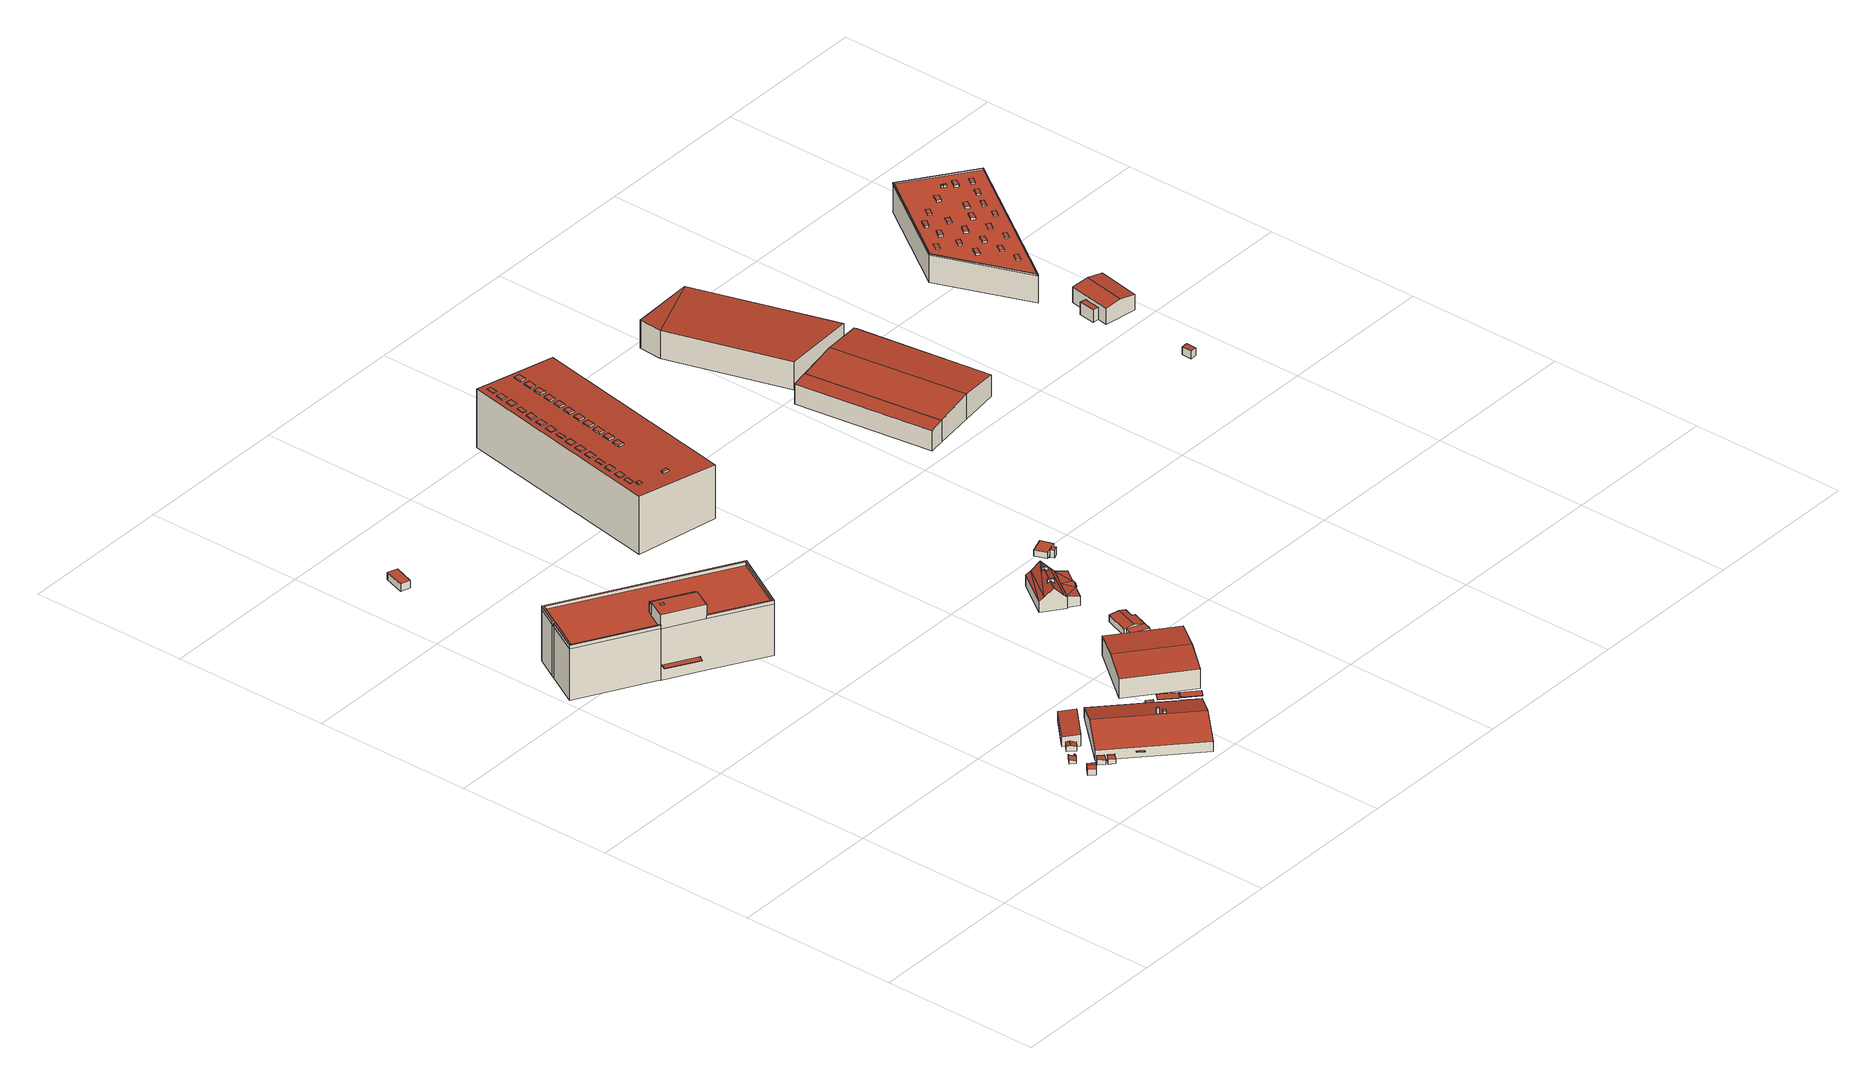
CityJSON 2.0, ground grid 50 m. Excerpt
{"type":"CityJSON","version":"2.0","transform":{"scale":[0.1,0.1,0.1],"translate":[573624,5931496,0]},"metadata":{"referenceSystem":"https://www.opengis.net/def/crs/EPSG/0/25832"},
"CityObjects":{
"building1":{"type":"Building","attributes":{"Grundfläche 2D":"6.935426","Grundhöhe NN":"1.570"},"geometry":[{"type":"Solid","lod":"3","boundaries":[[[[0,1,2,3]],[[4,0,3,5]],[[5,3,2,6,7]],[[4,5,7,8]],[[1,0,4,8,9]],[[2,1,9,6]],[[7,6,9,8]]]],"semantics":{"surfaces":[{"type":"RoofSurface"},{"type":"WallSurface"},{"type":"GroundSurface"}],"values":[[0,0,1,1,1,1,2]]}}]},
"building2":{"type":"Building","attributes":{"Grundfläche 2D":"5.176532","Grundhöhe NN":"2.104"},"geometry":[{"type":"Solid","lod":"3","boundaries":[[[[10,11,12]],[[11,13,14,12]],[[15,13,11]],[[16,17,15]],[[17,13,15]],[[13,18,19,14]],[[10,12,20,21]],[[11,10,21,22]],[[15,11,22,23]],[[16,15,23,24]],[[17,16,24,25]],[[18,13,17,25,26]],[[19,18,26,27]],[[12,14,19,27,20]],[[22,21,20,27,26,25,24,23]]]],"semantics":{"surfaces":[{"type":"RoofSurface"},{"type":"WallSurface"},{"type":"GroundSurface"}],"values":[[0,0,0,0,0,0,1,1,1,1,1,1,1,1,2]]}}]},
"building3":{"type":"Building","attributes":{"Grundfläche 2D":"1251.145675","Grundhöhe NN":"1.840"},"children":["building3-1","building3-2"],"geometry":[{"type":"MultiSurface","lod":"3","boundaries":[[[28,29,30,31,32,33]],[[34,35,36,37]],[[38,39,40,41,42,43,44,45,46,47,48,49]],[[50,51,52,53,54,55],[56,57,58,59]],[[60,61,62,63,64,65,66,67,68,69,70,71,72,73,74]],[[30,29,61,60]],[[31,30,60,74]],[[74,73,32,31]],[[73,75,33,32]],[[75,76,28,33]],[[34,37,65,64]],[[64,63,35,34]],[[63,62,36,35]],[[77,78,42,41]],[[78,79,80,81,44,43,42]],[[81,82,45,44]],[[82,83,46,45]],[[83,72,47,46]],[[48,47,72,71]],[[71,70,49,48]],[[38,49,70,69]],[[39,38,69,68]],[[40,39,68,67]],[[84,53,52,51,36,62,61,29,28,76]],[[53,84,77,41,54]],[[55,54,41,40,67,66]],[[65,37,36,51,50,55,66]],[[82,81,85,86]],[[83,82,86,87]],[[72,83,87,88]],[[73,72,88,89]],[[75,73,89,90]],[[76,75,90,91]],[[84,76,91,92]],[[78,77,84,92,93,94]],[[81,80,79,78,94,95,85]],[[90,89,88,87,86,85,95,94,93,92,91]]],"semantics":{"surfaces":[{"type":"RoofSurface"},{"type":"WallSurface"},{"type":"GroundSurface"}],"values":[0,0,0,0,0,1,1,1,1,1,1,1,1,1,1,1,1,1,1,1,1,1,1,1,1,1,1,1,1,1,1,1,1,1,1,1,2]}}]},
"building3-1":{"type":"BuildingInstallation","parents":["building3"],"geometry":[{"type":"MultiSurface","lod":"3","boundaries":[[[59,58,57,56]]],"semantics":{"surfaces":[{"type":"RoofSurface"}],"values":[0]}}]},
"building3-2":{"type":"BuildingInstallation","parents":["building3"],"geometry":[{"type":"MultiSurface","lod":"3","boundaries":[[[96,97,98,99]],[[100,101,99,98]],[[101,102,96,99]],[[102,103,97,96]],[[103,100,98,97]],[[103,102,101,100]]],"semantics":{"surfaces":[{"type":"RoofSurface"},{"type":"WallSurface"},{"type":"OuterCeilingSurface"}],"values":[0,1,1,1,1,2]}}]},
"building4":{"type":"Building","attributes":{"Grundfläche 2D":"6.571288","Grundhöhe NN":"2.078"},"geometry":[{"type":"Solid","lod":"3","boundaries":[[[[104,105,106,107]],[[108,105,104,109]],[[107,106,110,111]],[[109,104,107,111,112]],[[108,109,112,113]],[[110,106,105,108,113]],[[111,110,113,112]]]],"semantics":{"surfaces":[{"type":"RoofSurface"},{"type":"WallSurface"},{"type":"GroundSurface"}],"values":[[0,0,1,1,1,1,2]]}}]},
"building5":{"type":"Building","attributes":{"Grundfläche 2D":"21.386007","Grundhöhe NN":"1.574"},"geometry":[{"type":"Solid","lod":"3","boundaries":[[[[114,115,116,117]],[[118,119,117,116]],[[119,120,114,117]],[[120,121,115,114]],[[121,118,116,115]],[[121,120,119,118]]]],"semantics":{"surfaces":[{"type":"RoofSurface"},{"type":"WallSurface"},{"type":"GroundSurface"}],"values":[[0,1,1,1,1,2]]}}]},
"building6":{"type":"Building","attributes":{"Grundfläche 2D":"64.744559","Grundhöhe NN":"1.965"},"geometry":[{"type":"Solid","lod":"3","boundaries":[[[[122,123,124,125]],[[126,127,125,124]],[[127,128,122,125]],[[128,129,123,122]],[[129,126,124,123]],[[129,128,127,126]]]],"semantics":{"surfaces":[{"type":"RoofSurface"},{"type":"WallSurface"},{"type":"GroundSurface"}],"values":[[0,1,1,1,1,2]]}}]},
"building7":{"type":"Building","attributes":{"Grundfläche 2D":"729.881533","Grundhöhe NN":"1.950"},"children":["building7-1","building7-2","building7-3","building7-4"],"geometry":[{"type":"Solid","lod":"3","boundaries":[[[[130,131,132,133]],[[134,135,136,137,138,139,140,132,131,141,142]],[[143,144,145,146]],[[147,144,143,148]],[[149,150,151,152,153,154]],[[155,156,157,158,159]],[[155,159,160]],[[161,162,163,164]],[[165,162,161,166]],[[141,131,130,167,168]],[[142,141,168,169]],[[134,142,169,170]],[[135,134,170,171]],[[172,137,136,135,171,173]],[[138,137,172,174]],[[139,138,174,175]],[[140,139,175,176]],[[133,132,140,176,177]],[[146,145,178,179,164,163,180,167,130,133,177,181]],[[148,143,146,181,182]],[[147,148,182,183]],[[178,145,144,147,183]],[[152,151,184,185]],[[153,152,185,186]],[[187,149,154,153,186,188]],[[150,149,187,189]],[[151,150,189,184]],[[190,160,159,158,191,192]],[[156,155,160,190,193]],[[157,156,193,194]],[[158,157,194,191]],[[164,179,195,166,161]],[[165,166,195,196]],[[180,163,162,165,196]],[[181,177,176,175,174,172,173,171,170,169,168,167,180,196,195,179,178,183,182]],[[188,186,185,184,189,187]],[[190,192,191,194,193]]]],"semantics":{"surfaces":[{"type":"RoofSurface"},{"type":"WallSurface"},{"type":"GroundSurface"}],"values":[[0,0,0,0,0,0,0,0,0,1,1,1,1,1,1,1,1,1,1,1,1,1,1,1,1,1,1,1,1,1,1,1,1,1,2,2,2]]}}]},
"building7-1":{"type":"BuildingInstallation","parents":["building7"],"geometry":[{"type":"MultiSurface","lod":"3","boundaries":[[[197,198,199,200,201,202]],[[203,204,199,198]],[[201,200,199,204,205,206]],[[206,207,202,201]],[[203,198,197,202,207,208]]],"semantics":{"surfaces":[{"type":"RoofSurface"},{"type":"WallSurface"}],"values":[0,1,1,1,1]}}]},
"building7-2":{"type":"BuildingInstallation","parents":["building7"],"geometry":[{"type":"MultiSurface","lod":"3","boundaries":[[[209,210,211,212,213]],[[214,215,210,209]],[[211,210,215,216]],[[216,217,212,211]],[[217,218,214,209,213,212]]],"semantics":{"surfaces":[{"type":"RoofSurface"},{"type":"WallSurface"}],"values":[0,1,1,1,1]}}]},
"building7-3":{"type":"BuildingInstallation","parents":["building7"],"geometry":[{"type":"MultiSurface","lod":"3","boundaries":[[[219,220,221,222]],[[223,224,221,220]],[[224,225,222,221]],[[225,226,219,222]],[[226,223,220,219]],[[223,226,225,224]]],"semantics":{"surfaces":[{"type":"RoofSurface"},{"type":"WallSurface"},{"type":"OuterCeilingSurface"}],"values":[0,1,1,1,1,2]}}]},
"building7-4":{"type":"BuildingInstallation","parents":["building7"],"geometry":[{"type":"MultiSurface","lod":"3","boundaries":[[[227,228,229,230]],[[231,232,230,229]],[[232,233,227,230]],[[233,234,228,227]],[[234,231,229,228]],[[234,233,232,231]]],"semantics":{"surfaces":[{"type":"RoofSurface"},{"type":"WallSurface"},{"type":"OuterCeilingSurface"}],"values":[0,1,1,1,1,2]}}]},
"building8":{"type":"Building","attributes":{"Grundfläche 2D":"5.223533","Grundhöhe NN":"1.950"},"geometry":[{"type":"Solid","lod":"3","boundaries":[[[[235,236,237,238]],[[239,235,238,240]],[[240,238,237,241,242]],[[239,240,242,243]],[[236,235,239,243,244]],[[237,236,244,241]],[[242,241,244,243]]]],"semantics":{"surfaces":[{"type":"RoofSurface"},{"type":"WallSurface"},{"type":"GroundSurface"}],"values":[[0,0,1,1,1,1,2]]}}]},
"building9":{"type":"Building","attributes":{"Grundfläche 2D":"491.850176","Grundhöhe NN":"1.605"},"geometry":[{"type":"Solid","lod":"3","boundaries":[[[[245,246,247,248]],[[249,245,248,250]],[[250,248,247,251,252]],[[249,250,252,253]],[[246,245,249,253,254]],[[247,246,254,251]],[[252,251,254,253]]]],"semantics":{"surfaces":[{"type":"RoofSurface"},{"type":"WallSurface"},{"type":"GroundSurface"}],"values":[[0,0,1,1,1,1,2]]}}]},
"building10":{"type":"Building","attributes":{"Grundfläche 2D":"64.370863","Grundhöhe NN":"0.748"},"geometry":[{"type":"Solid","lod":"3","boundaries":[[[[255,256,257,258]],[[259,260,261,262,263]],[[264,265,266,259,263,255]],[[257,256,267,268]],[[258,257,268,269]],[[255,258,269,270]],[[255,263,262,261,271,267,256]],[[264,255,270,272]],[[265,264,272,273]],[[266,265,273,274]],[[260,259,266,274,275]],[[261,260,275,271]],[[267,271,275,274,273,272,270,269,268]]]],"semantics":{"surfaces":[{"type":"RoofSurface"},{"type":"WallSurface"},{"type":"GroundSurface"}],"values":[[0,0,0,1,1,1,1,1,1,1,1,1,2]]}}]},
"building11":{"type":"Building","attributes":{"Grundfläche 2D":"155.920966","Grundhöhe NN":"1.118"},"children":["building11-1","building11-2","building11-3"],"geometry":[{"type":"Solid","lod":"3","boundaries":[[[[276,277,278]],[[277,279,278]],[[280,281,282,283,284,285,276,286,287]],[[283,277,276,285,284]],[[282,281,280,287,286,288,289,283]],[[290,291,292,293,294,289,288]],[[295,296,291]],[[297,295,291]],[[298,296,295]],[[296,298,299]],[[300,293,299]],[[293,296,299]],[[301,297,291,302]],[[303,300,299,298,295,297,301]],[[293,300,303,304]],[[296,293,292,291]],[[290,288,286,276,278,305,306]],[[290,306,302,291]],[[293,304,307,294]],[[279,277,283,289,294,307,308]],[[278,279,308,305]],[[306,305,308,307,304,303,301,302]]]],"semantics":{"surfaces":[{"type":"RoofSurface"},{"type":"WallSurface"},{"type":"GroundSurface"}],"values":[[0,0,0,0,0,0,0,0,0,0,0,0,1,1,1,1,1,1,1,1,1,2]]}}]},
"building11-1":{"type":"BuildingInstallation","parents":["building11"],"geometry":[{"type":"MultiSurface","lod":"3","boundaries":[[[309,310,311,312,313]],[[310,309,313,314,285,315]],[[316,311,310,315,281]],[[316,317,312,311]],[[282,284,314,313,312,317]]],"semantics":{"surfaces":[{"type":"RoofSurface"},{"type":"WallSurface"}],"values":[0,1,1,1,1]}}]},
"building11-2":{"type":"BuildingInstallation","parents":["building11"],"geometry":[{"type":"MultiSurface","lod":"3","boundaries":[[[318,319,320,321]],[[322,323,318,321]],[[323,287,324,319,318]],[[324,325,320,319]],[[321,320,325,280,322]]],"semantics":{"surfaces":[{"type":"RoofSurface"},{"type":"WallSurface"}],"values":[0,1,1,1,1]}}]},
"building11-3":{"type":"BuildingInstallation","parents":["building11"],"geometry":[{"type":"MultiSurface","lod":"3","boundaries":[[[326,327,328,329]],[[327,326,330,331]],[[328,327,331,332]],[[329,328,332,333]],[[326,329,333,330]],[[331,330,333,332]]],"semantics":{"surfaces":[{"type":"RoofSurface"},{"type":"WallSurface"},{"type":"OuterCeilingSurface"}],"values":[0,1,1,1,1,2]}}]},
"building12":{"type":"Building","attributes":{"Grundfläche 2D":"1876.983169","Grundhöhe NN":"1.525"},"children":["building12-1","building12-2","building12-3","building12-4","building12-5","building12-6","building12-7","building12-8","building12-9","building12-10","building12-11","building12-12","building12-13","building12-14","building12-15","building12-16","building12-17","building12-18","building12-19","building12-20","building12-21","building12-22","building12-23","building12-24","building12-25","building12-26","building12-27","building12-28"],"geometry":[{"type":"Solid","lod":"3","boundaries":[[[[334,335,336,337]],[[338,339,337,336]],[[339,340,334,337]],[[340,341,335,334]],[[341,338,336,335]],[[341,340,339,338]]]],"semantics":{"surfaces":[{"type":"RoofSurface"},{"type":"WallSurface"},{"type":"GroundSurface"}],"values":[[0,1,1,1,1,2]]}}]},
"building12-1":{"type":"BuildingInstallation","parents":["building12"],"geometry":[{"type":"MultiSurface","lod":"3","boundaries":[[[342,343,344,345]],[[345,344,346,347]],[[342,345,347,348]],[[343,342,348,349]],[[344,343,349,346]]],"semantics":{"surfaces":[{"type":"RoofSurface"},{"type":"WallSurface"}],"values":[0,1,1,1,1]}}]},
"building12-2":{"type":"BuildingInstallation","parents":["building12"],"geometry":[{"type":"MultiSurface","lod":"3","boundaries":[[[350,351,352,353]],[[353,352,354,355]],[[350,353,355,356]],[[351,350,356,357]],[[352,351,357,354]]],"semantics":{"surfaces":[{"type":"RoofSurface"},{"type":"WallSurface"}],"values":[0,1,1,1,1]}}]},
"building12-3":{"type":"BuildingInstallation","parents":["building12"],"geometry":[{"type":"MultiSurface","lod":"3","boundaries":[[[358,359,360,361]],[[361,360,362,363]],[[358,361,363,364]],[[359,358,364,365]],[[360,359,365,362]]],"semantics":{"surfaces":[{"type":"RoofSurface"},{"type":"WallSurface"}],"values":[0,1,1,1,1]}}]},
"building12-4":{"type":"BuildingInstallation","parents":["building12"],"geometry":[{"type":"MultiSurface","lod":"3","boundaries":[[[366,367,368,369]],[[369,368,370,371]],[[366,369,371,372]],[[367,366,372,373]],[[368,367,373,370]]],"semantics":{"surfaces":[{"type":"RoofSurface"},{"type":"WallSurface"}],"values":[0,1,1,1,1]}}]},
"building12-5":{"type":"BuildingInstallation","parents":["building12"],"geometry":[{"type":"MultiSurface","lod":"3","boundaries":[[[374,375,376,377]],[[377,376,378,379]],[[374,377,379,380]],[[375,374,380,381]],[[376,375,381,378]]],"semantics":{"surfaces":[{"type":"RoofSurface"},{"type":"WallSurface"}],"values":[0,1,1,1,1]}}]},
"building12-6":{"type":"BuildingInstallation","parents":["building12"],"geometry":[{"type":"MultiSurface","lod":"3","boundaries":[[[382,383,384,385]],[[385,384,386,387]],[[382,385,387,388]],[[383,382,388,389]],[[384,383,389,386]]],"semantics":{"surfaces":[{"type":"RoofSurface"},{"type":"WallSurface"}],"values":[0,1,1,1,1]}}]},
"building12-7":{"type":"BuildingInstallation","parents":["building12"],"geometry":[{"type":"MultiSurface","lod":"3","boundaries":[[[390,391,392,393]],[[393,392,394,395]],[[390,393,395,396]],[[391,390,396,397]],[[392,391,397,394]]],"semantics":{"surfaces":[{"type":"RoofSurface"},{"type":"WallSurface"}],"values":[0,1,1,1,1]}}]},
"building12-8":{"type":"BuildingInstallation","parents":["building12"],"geometry":[{"type":"MultiSurface","lod":"3","boundaries":[[[398,399,400,401]],[[401,400,402,403]],[[398,401,403,404]],[[399,398,404,405]],[[400,399,405,402]]],"semantics":{"surfaces":[{"type":"RoofSurface"},{"type":"WallSurface"}],"values":[0,1,1,1,1]}}]},
"building12-9":{"type":"BuildingInstallation","parents":["building12"],"geometry":[{"type":"MultiSurface","lod":"3","boundaries":[[[406,407,408,409]],[[409,408,410,411]],[[406,409,411,412]],[[407,406,412,413]],[[408,407,413,410]]],"semantics":{"surfaces":[{"type":"RoofSurface"},{"type":"WallSurface"}],"values":[0,1,1,1,1]}}]},
"building12-10":{"type":"BuildingInstallation","parents":["building12"],"geometry":[{"type":"MultiSurface","lod":"3","boundaries":[[[414,415,416,417]],[[417,416,418,419]],[[414,417,419,420]],[[415,414,420,421]],[[416,415,421,418]]],"semantics":{"surfaces":[{"type":"RoofSurface"},{"type":"WallSurface"}],"values":[0,1,1,1,1]}}]},
"building12-11":{"type":"BuildingInstallation","parents":["building12"],"geometry":[{"type":"MultiSurface","lod":"3","boundaries":[[[422,423,424,425]],[[425,424,426,427]],[[422,425,427,428]],[[423,422,428,429]],[[424,423,429,426]]],"semantics":{"surfaces":[{"type":"RoofSurface"},{"type":"WallSurface"}],"values":[0,1,1,1,1]}}]},
"building12-12":{"type":"BuildingInstallation","parents":["building12"],"geometry":[{"type":"MultiSurface","lod":"3","boundaries":[[[430,431,432,433]],[[433,432,434,435]],[[430,433,435,436]],[[431,430,436,437]],[[432,431,437,434]]],"semantics":{"surfaces":[{"type":"RoofSurface"},{"type":"WallSurface"}],"values":[0,1,1,1,1]}}]},
"building12-13":{"type":"BuildingInstallation","parents":["building12"],"geometry":[{"type":"MultiSurface","lod":"3","boundaries":[[[438,439,440,441]],[[441,440,442,443]],[[438,441,443,444]],[[439,438,444,445]],[[440,439,445,442]]],"semantics":{"surfaces":[{"type":"RoofSurface"},{"type":"WallSurface"}],"values":[0,1,1,1,1]}}]},
"building12-14":{"type":"BuildingInstallation","parents":["building12"],"geometry":[{"type":"MultiSurface","lod":"3","boundaries":[[[446,447,448,449]],[[449,448,450,451]],[[446,449,451,452]],[[447,446,452,453]],[[448,447,453,450]]],"semantics":{"surfaces":[{"type":"RoofSurface"},{"type":"WallSurface"}],"values":[0,1,1,1,1]}}]},
"building12-15":{"type":"BuildingInstallation","parents":["building12"],"geometry":[{"type":"MultiSurface","lod":"3","boundaries":[[[454,455,456,457]],[[457,456,458,459]],[[454,457,459,460]],[[455,454,460,461]],[[456,455,461,458]]],"semantics":{"surfaces":[{"type":"RoofSurface"},{"type":"WallSurface"}],"values":[0,1,1,1,1]}}]},
"building12-16":{"type":"BuildingInstallation","parents":["building12"],"geometry":[{"type":"MultiSurface","lod":"3","boundaries":[[[462,463,464,465]],[[465,464,466,467]],[[462,465,467,468]],[[463,462,468,469]],[[464,463,469,466]]],"semantics":{"surfaces":[{"type":"RoofSurface"},{"type":"WallSurface"}],"values":[0,1,1,1,1]}}]},
"building12-17":{"type":"BuildingInstallation","parents":["building12"],"geometry":[{"type":"MultiSurface","lod":"3","boundaries":[[[470,471,472,473]],[[473,472,474,475]],[[470,473,475,476]],[[471,470,476,477]],[[472,471,477,474]]],"semantics":{"surfaces":[{"type":"RoofSurface"},{"type":"WallSurface"}],"values":[0,1,1,1,1]}}]},
"building12-18":{"type":"BuildingInstallation","parents":["building12"],"geometry":[{"type":"MultiSurface","lod":"3","boundaries":[[[478,479,480,481]],[[481,480,482,483]],[[478,481,483,484]],[[479,478,484,485]],[[480,479,485,482]]],"semantics":{"surfaces":[{"type":"RoofSurface"},{"type":"WallSurface"}],"values":[0,1,1,1,1]}}]},
"building12-19":{"type":"BuildingInstallation","parents":["building12"],"geometry":[{"type":"MultiSurface","lod":"3","boundaries":[[[486,487,488,489]],[[489,488,490,491]],[[486,489,491,492]],[[487,486,492,493]],[[488,487,493,490]]],"semantics":{"surfaces":[{"type":"RoofSurface"},{"type":"WallSurface"}],"values":[0,1,1,1,1]}}]},
"building12-20":{"type":"BuildingInstallation","parents":["building12"],"geometry":[{"type":"MultiSurface","lod":"3","boundaries":[[[494,495,496,497]],[[497,496,498,499]],[[494,497,499,500]],[[495,494,500,501]],[[496,495,501,498]]],"semantics":{"surfaces":[{"type":"RoofSurface"},{"type":"WallSurface"}],"values":[0,1,1,1,1]}}]},
"building12-21":{"type":"BuildingInstallation","parents":["building12"],"geometry":[{"type":"MultiSurface","lod":"3","boundaries":[[[502,503,504,505]],[[505,504,506,507]],[[502,505,507,508]],[[503,502,508,509]],[[504,503,509,506]]],"semantics":{"surfaces":[{"type":"RoofSurface"},{"type":"WallSurface"}],"values":[0,1,1,1,1]}}]},
"building12-22":{"type":"BuildingInstallation","parents":["building12"],"geometry":[{"type":"MultiSurface","lod":"3","boundaries":[[[510,511,512,513]],[[513,512,514,515]],[[510,513,515,516]],[[511,510,516,517]],[[512,511,517,514]]],"semantics":{"surfaces":[{"type":"RoofSurface"},{"type":"WallSurface"}],"values":[0,1,1,1,1]}}]},
"building12-23":{"type":"BuildingInstallation","parents":["building12"],"geometry":[{"type":"MultiSurface","lod":"3","boundaries":[[[518,519,520,521]],[[521,520,522,523]],[[518,521,523,524]],[[519,518,524,525]],[[520,519,525,522]]],"semantics":{"surfaces":[{"type":"RoofSurface"},{"type":"WallSurface"}],"values":[0,1,1,1,1]}}]},
"building12-24":{"type":"BuildingInstallation","parents":["building12"],"geometry":[{"type":"MultiSurface","lod":"3","boundaries":[[[526,527,528,529]],[[529,528,530,531]],[[526,529,531,532]],[[527,526,532,533]],[[528,527,533,530]]],"semantics":{"surfaces":[{"type":"RoofSurface"},{"type":"WallSurface"}],"values":[0,1,1,1,1]}}]},
"building12-25":{"type":"BuildingInstallation","parents":["building12"],"geometry":[{"type":"MultiSurface","lod":"3","boundaries":[[[534,535,536,537]],[[537,536,538,539]],[[534,537,539,540]],[[535,534,540,541]],[[536,535,541,538]]],"semantics":{"surfaces":[{"type":"RoofSurface"},{"type":"WallSurface"}],"values":[0,1,1,1,1]}}]},
"building12-26":{"type":"BuildingInstallation","parents":["building12"],"geometry":[{"type":"MultiSurface","lod":"3","boundaries":[[[542,543,544,545]],[[545,544,546,547]],[[542,545,547,548]],[[543,542,548,549]],[[544,543,549,546]]],"semantics":{"surfaces":[{"type":"RoofSurface"},{"type":"WallSurface"}],"values":[0,1,1,1,1]}}]},
"building12-27":{"type":"BuildingInstallation","parents":["building12"],"geometry":[{"type":"MultiSurface","lod":"3","boundaries":[[[550,551,552,553]],[[553,552,554,555]],[[550,553,555,556]],[[551,550,556,557]],[[552,551,557,554]]],"semantics":{"surfaces":[{"type":"RoofSurface"},{"type":"WallSurface"}],"values":[0,1,1,1,1]}}]},
"building12-28":{"type":"BuildingInstallation","parents":["building12"],"geometry":[{"type":"MultiSurface","lod":"3","boundaries":[[[558,559,560,561]],[[561,560,562,563]],[[558,561,563,564]],[[559,558,564,565]],[[560,559,565,562]]],"semantics":{"surfaces":[{"type":"RoofSurface"},{"type":"WallSurface"}],"values":[0,1,1,1,1]}}]},
"building13":{"type":"Building","attributes":{"Grundfläche 2D":"18.877159","Grundhöhe NN":"1.019"},"geometry":[{"type":"Solid","lod":"3","boundaries":[[[[566,567,568,569]],[[567,566,570,571]],[[568,567,571,572]],[[569,568,572,573]],[[566,569,573,570]],[[571,570,573,572]]]],"semantics":{"surfaces":[{"type":"RoofSurface"},{"type":"WallSurface"},{"type":"GroundSurface"}],"values":[[0,1,1,1,1,2]]}}]},
"building14":{"type":"Building","attributes":{"Grundfläche 2D":"2.148488","Grundhöhe NN":"0.447"},"geometry":[{"type":"Solid","lod":"3","boundaries":[[[[574,575,576,577]],[[578,579,577,576]],[[579,580,574,577]],[[580,581,575,574]],[[581,578,576,575]],[[581,580,579,578]]]],"semantics":{"surfaces":[{"type":"RoofSurface"},{"type":"WallSurface"},{"type":"GroundSurface"}],"values":[[0,1,1,1,1,2]]}}]},
"building15":{"type":"Building","attributes":{"Grundfläche 2D":"227.188969","Grundhöhe NN":"1.525"},"geometry":[{"type":"Solid","lod":"3","boundaries":[[[[582,583,584,585,586]],[[584,587,588,589,586,585]],[[589,590,582,586]],[[590,591,583,582]],[[591,587,584,583]],[[589,588,587,591,590]]]],"semantics":{"surfaces":[{"type":"RoofSurface"},{"type":"WallSurface"},{"type":"GroundSurface"}],"values":[[0,1,1,1,1,2]]}}]},
"building16":{"type":"Building","attributes":{"Grundfläche 2D":"1139.917356","Grundhöhe NN":"1.393"},"geometry":[{"type":"Solid","lod":"3","boundaries":[[[[592,593,585,594]],[[595,596,593,592,597]],[[596,595,597,598,599]],[[585,593,596,599,600]],[[594,585,600,601]],[[597,592,602,598]],[[592,594,601,602]],[[601,600,599,598,602]]]],"semantics":{"surfaces":[{"type":"RoofSurface"},{"type":"WallSurface"},{"type":"GroundSurface"}],"values":[[0,0,1,1,1,1,1,2]]}}]},
"building17":{"type":"Building","attributes":{"Grundfläche 2D":"1187.937917","Grundhöhe NN":"1.299"},"geometry":[{"type":"Solid","lod":"3","boundaries":[[[[603,604,605]],[[606,607,604,603]],[[608,609,605,604]],[[609,610,603,605]],[[610,611,606,603]],[[611,612,607,606]],[[612,608,604,607]],[[612,611,610,609,608]]]],"semantics":{"surfaces":[{"type":"RoofSurface"},{"type":"WallSurface"},{"type":"GroundSurface"}],"values":[[0,0,1,1,1,1,1,2]]}}]},
"building18":{"type":"Building","attributes":{"Grundfläche 2D":"6.623354","Grundhöhe NN":"2.072"},"geometry":[{"type":"Solid","lod":"3","boundaries":[[[[613,614,615,616]],[[617,618,616,615]],[[618,619,613,616]],[[619,620,614,613]],[[620,617,615,614]],[[620,619,618,617]]]],"semantics":{"surfaces":[{"type":"RoofSurface"},{"type":"WallSurface"},{"type":"GroundSurface"}],"values":[[0,1,1,1,1,2]]}}]},
"building19":{"type":"Building","attributes":{"Grundfläche 2D":"10.162337","Grundhöhe NN":"1.779"},"geometry":[{"type":"Solid","lod":"3","boundaries":[[[[621,622,623,624]],[[625,626,624,623]],[[626,627,621,624]],[[627,628,622,621]],[[628,625,623,622]],[[628,627,626,625]]]],"semantics":{"surfaces":[{"type":"RoofSurface"},{"type":"WallSurface"},{"type":"GroundSurface"}],"values":[[0,1,1,1,1,2]]}}]},
"building20":{"type":"Building","attributes":{"Grundfläche 2D":"145.681404","Grundhöhe NN":"1.972"},"geometry":[{"type":"Solid","lod":"3","boundaries":[[[[629,630,631,632]],[[630,633,634,631]],[[633,630,629,635,636]],[[634,633,636,637]],[[632,631,634,637,638]],[[629,632,638,635]],[[636,635,638,637]]]],"semantics":{"surfaces":[{"type":"RoofSurface"},{"type":"WallSurface"},{"type":"GroundSurface"}],"values":[[0,0,1,1,1,1,2]]}}]},
"building21":{"type":"Building","attributes":{"Grundfläche 2D":"1163.498028","Grundhöhe NN":"1.202"},"children":["building21-1","building21-2","building21-3","building21-4","building21-5","building21-6","building21-7","building21-8","building21-9","building21-10","building21-11","building21-12","building21-13","building21-14","building21-15","building21-16","building21-17","building21-18","building21-19","building21-20","building21-21","building21-22","building21-23","building21-24"],"geometry":[{"type":"MultiSurface","lod":"3","boundaries":[[[639,640,641,642,643,644,645,646,647]],[[648,649,650,651,652,653,654,655]],[[642,641,648,655]],[[643,642,655,654]],[[654,653,644,643]],[[653,652,645,644]],[[651,656,647,646]],[[656,657,639,647]],[[649,640,639,657]],[[658,651,650,649,659,660]],[[656,651,658,661]],[[657,656,661,662]],[[649,657,662,659]],[[658,660,659,662,661]]],"semantics":{"surfaces":[{"type":"RoofSurface"},{"type":"WallSurface"},{"type":"GroundSurface"}],"values":[0,0,1,1,1,1,1,1,1,1,1,1,1,2]}}]},
"building21-1":{"type":"BuildingInstallation","parents":["building21"],"geometry":[{"type":"MultiSurface","lod":"3","boundaries":[[[663,664,665,666]],[[666,665,667,668]],[[663,666,668,669]],[[664,663,669,670]],[[665,664,670,667]]],"semantics":{"surfaces":[{"type":"RoofSurface"},{"type":"WallSurface"}],"values":[0,1,1,1,1]}}]},
"building21-2":{"type":"BuildingInstallation","parents":["building21"],"geometry":[{"type":"MultiSurface","lod":"3","boundaries":[[[671,672,673,674]],[[674,673,675,676]],[[671,674,676,677]],[[672,671,677,678]],[[673,672,678,675]]],"semantics":{"surfaces":[{"type":"RoofSurface"},{"type":"WallSurface"}],"values":[0,1,1,1,1]}}]},
"building21-3":{"type":"BuildingInstallation","parents":["building21"],"geometry":[{"type":"MultiSurface","lod":"3","boundaries":[[[679,680,681,682]],[[682,681,683,684]],[[679,682,684,685]],[[680,679,685,686]],[[681,680,686,683]]],"semantics":{"surfaces":[{"type":"RoofSurface"},{"type":"WallSurface"}],"values":[0,1,1,1,1]}}]},
"building21-4":{"type":"BuildingInstallation","parents":["building21"],"geometry":[{"type":"MultiSurface","lod":"3","boundaries":[[[687,688,689,690,691]],[[692,689,688,687,693,694]],[[690,689,692,695]],[[691,690,695,696]],[[687,691,696,693]]],"semantics":{"surfaces":[{"type":"RoofSurface"},{"type":"WallSurface"}],"values":[0,1,1,1,1]}}]},
"building21-5":{"type":"BuildingInstallation","parents":["building21"],"geometry":[{"type":"MultiSurface","lod":"3","boundaries":[[[697,698,699,700]],[[700,699,701,702]],[[697,700,702,703]],[[698,697,703,704]],[[699,698,704,701]]],"semantics":{"surfaces":[{"type":"RoofSurface"},{"type":"WallSurface"}],"values":[0,1,1,1,1]}}]},
"building21-6":{"type":"BuildingInstallation","parents":["building21"],"geometry":[{"type":"MultiSurface","lod":"3","boundaries":[[[705,706,707,708]],[[708,707,709,710]],[[705,708,710,711]],[[706,705,711,712]],[[707,706,712,709]]],"semantics":{"surfaces":[{"type":"RoofSurface"},{"type":"WallSurface"}],"values":[0,1,1,1,1]}}]},
"building21-7":{"type":"BuildingInstallation","parents":["building21"],"geometry":[{"type":"MultiSurface","lod":"3","boundaries":[[[713,714,715,716]],[[716,715,717,718]],[[713,716,718,719]],[[714,713,719,720]],[[715,714,720,717]]],"semantics":{"surfaces":[{"type":"RoofSurface"},{"type":"WallSurface"}],"values":[0,1,1,1,1]}}]},
"building21-8":{"type":"BuildingInstallation","parents":["building21"],"geometry":[{"type":"MultiSurface","lod":"3","boundaries":[[[721,722,723,724]],[[725,726,724,723]],[[726,727,721,724]],[[722,721,727,728]],[[723,722,728,725]]],"semantics":{"surfaces":[{"type":"RoofSurface"},{"type":"WallSurface"}],"values":[0,1,1,1,1]}}]},
"building21-9":{"type":"BuildingInstallation","parents":["building21"],"geometry":[{"type":"MultiSurface","lod":"3","boundaries":[[[729,730,731,732]],[[733,734,732,731]],[[729,732,734,735]],[[735,736,730,729]],[[731,730,736,733]]],"semantics":{"surfaces":[{"type":"RoofSurface"},{"type":"WallSurface"}],"values":[0,1,1,1,1]}}]},
"building21-10":{"type":"BuildingInstallation","parents":["building21"],"geometry":[{"type":"MultiSurface","lod":"3","boundaries":[[[737,738,739,740]],[[740,739,741,742]],[[737,740,742,743]],[[738,737,743,744]],[[739,738,744,741]]],"semantics":{"surfaces":[{"type":"RoofSurface"},{"type":"WallSurface"}],"values":[0,1,1,1,1]}}]},
"building21-11":{"type":"BuildingInstallation","parents":["building21"],"geometry":[{"type":"MultiSurface","lod":"3","boundaries":[[[745,746,747,748]],[[748,747,749,750]],[[745,748,750,751]],[[746,745,751,752]],[[747,746,752,749]]],"semantics":{"surfaces":[{"type":"RoofSurface"},{"type":"WallSurface"}],"values":[0,1,1,1,1]}}]},
"building21-12":{"type":"BuildingInstallation","parents":["building21"],"geometry":[{"type":"MultiSurface","lod":"3","boundaries":[[[753,754,755,756]],[[756,755,757,758]],[[753,756,758,759]],[[754,753,759,760]],[[755,754,760,757]]],"semantics":{"surfaces":[{"type":"RoofSurface"},{"type":"WallSurface"}],"values":[0,1,1,1,1]}}]},
"building21-13":{"type":"BuildingInstallation","parents":["building21"],"geometry":[{"type":"MultiSurface","lod":"3","boundaries":[[[761,762,763,764]],[[764,763,765,766]],[[761,764,766,767]],[[762,761,767,768]],[[763,762,768,765]]],"semantics":{"surfaces":[{"type":"RoofSurface"},{"type":"WallSurface"}],"values":[0,1,1,1,1]}}]},
"building21-14":{"type":"BuildingInstallation","parents":["building21"],"geometry":[{"type":"MultiSurface","lod":"3","boundaries":[[[769,770,771,772]],[[770,769,773,774]],[[771,770,774,775]],[[772,771,775,776]],[[769,772,776,773]]],"semantics":{"surfaces":[{"type":"RoofSurface"},{"type":"WallSurface"}],"values":[0,1,1,1,1]}}]},
"building21-15":{"type":"BuildingInstallation","parents":["building21"],"geometry":[{"type":"MultiSurface","lod":"3","boundaries":[[[640,777,646,645,641]],[[649,650,651,646,777,640]],[[652,648,641,645]]],"semantics":{"surfaces":[{"type":"RoofSurface"},{"type":"WallSurface"}],"values":[0,1,1]}}]},
"building21-16":{"type":"BuildingInstallation","parents":["building21"],"geometry":[{"type":"MultiSurface","lod":"3","boundaries":[[[778,779,780,781]],[[781,780,782,783]],[[778,781,783,784]],[[784,785,779,778]],[[785,782,780,779]]],"semantics":{"surfaces":[{"type":"RoofSurface"},{"type":"WallSurface"}],"values":[0,1,1,1,1]}}]},
"building21-17":{"type":"BuildingInstallation","parents":["building21"],"geometry":[{"type":"MultiSurface","lod":"3","boundaries":[[[786,787,788,789]],[[790,791,789,788]],[[791,792,786,789]],[[787,786,792,793]],[[788,787,793,790]]],"semantics":{"surfaces":[{"type":"RoofSurface"},{"type":"WallSurface"}],"values":[0,1,1,1,1]}}]},
"building21-18":{"type":"BuildingInstallation","parents":["building21"],"geometry":[{"type":"MultiSurface","lod":"3","boundaries":[[[794,795,796,797]],[[797,796,798,799]],[[794,797,799,800]],[[795,794,800,801]],[[796,795,801,798]]],"semantics":{"surfaces":[{"type":"RoofSurface"},{"type":"WallSurface"}],"values":[0,1,1,1,1]}}]},
"building21-19":{"type":"BuildingInstallation","parents":["building21"],"geometry":[{"type":"MultiSurface","lod":"3","boundaries":[[[802,803,804,805]],[[806,807,805,804]],[[802,805,807,808]],[[803,802,808,809]],[[809,806,804,803]]],"semantics":{"surfaces":[{"type":"RoofSurface"},{"type":"WallSurface"}],"values":[0,1,1,1,1]}}]},
"building21-20":{"type":"BuildingInstallation","parents":["building21"],"geometry":[{"type":"MultiSurface","lod":"3","boundaries":[[[810,811,812,813]],[[813,812,814,815]],[[810,813,815,816]],[[811,810,816,817]],[[812,811,817,814]]],"semantics":{"surfaces":[{"type":"RoofSurface"},{"type":"WallSurface"}],"values":[0,1,1,1,1]}}]},
"building21-21":{"type":"BuildingInstallation","parents":["building21"],"geometry":[{"type":"MultiSurface","lod":"3","boundaries":[[[818,819,820,821]],[[821,820,822,823]],[[818,821,823,824]],[[819,818,824,825]],[[820,819,825,822]]],"semantics":{"surfaces":[{"type":"RoofSurface"},{"type":"WallSurface"}],"values":[0,1,1,1,1]}}]},
"building21-22":{"type":"BuildingInstallation","parents":["building21"],"geometry":[{"type":"MultiSurface","lod":"3","boundaries":[[[826,827,828,829]],[[830,831,829,828]],[[828,827,832,830]],[[826,829,831,833]],[[827,826,833,832]]],"semantics":{"surfaces":[{"type":"RoofSurface"},{"type":"WallSurface"}],"values":[0,1,1,1,1]}}]},
"building21-23":{"type":"BuildingInstallation","parents":["building21"],"geometry":[{"type":"MultiSurface","lod":"3","boundaries":[[[834,835,836,837]],[[837,836,838,839]],[[834,837,839,840]],[[835,834,840,841]],[[836,835,841,838]]],"semantics":{"surfaces":[{"type":"RoofSurface"},{"type":"WallSurface"}],"values":[0,1,1,1,1]}}]},
"building21-24":{"type":"BuildingInstallation","parents":["building21"],"geometry":[{"type":"MultiSurface","lod":"3","boundaries":[[[842,843,844,845]],[[845,844,846,847]],[[842,845,847,848]],[[843,842,848,849]],[[844,843,849,846]]],"semantics":{"surfaces":[{"type":"RoofSurface"},{"type":"WallSurface"}],"values":[0,1,1,1,1]}}]}
},
"vertices":[
[642,198,41],[653,210,36],[636,226,36],[624,214,41],[632,189,36],[615,205,36],[636,226,16],[615,205,16],[632,189,16],[653,210,16],
[655,285,32],[649,279,34],[657,283,32],[630,286,37],[645,271,37],[637,290,34],[643,296,32],[642,297,32],[620,275,32],[634,261,32],[657,283,21],[655,285,21],[649,279,21],[637,290,21],[643,296,21],[642,297,21],[620,275,21],[634,261,21],
[236,1402,199],[237,1406,199],[8,1534,199],[65,1633,199],[60,1636,199],[2,1533,199],[396,1413,222],[280,1479,222],[268,1461,228],[385,1396,228],[622,1417,199],[525,1244,199],[355,1339,199],[353,1336,199],[526,1238,199],[626,1415,199],[629,1419,199],[104,1715,199],[65,1645,199],[64,1644,199],[69,1642,199],[107,1708,199],[385,1396,234],[268,1461,234],[236,1402,234],[235,1402,234],[353,1336,234],[386,1395,234],[272,1430,234],[277,1439,234],[286,1434,234],[281,1425,234],[8,1534,188],[237,1406,188],[268,1461,188],[280,1479,188],[396,1413,188],[385,1396,188],[386,1395,188],[355,1339,188],[525,1244,188],[622,1417,188],[107,1708,188],[69,1642,188],[64,1644,188],[60,1636,188],[65,1633,188],[2,1533,188],[236,1402,188],[353,1336,188],[526,1238,188],[528,1242,188],[626,1415,188],[629,1419,188],[104,1715,188],[65,1645,188],[235,1402,188],[629,1419,18],[104,1715,18],[65,1645,18],[64,1644,18],[60,1636,18],[2,1533,18],[236,1402,18],[235,1402,18],[353,1336,18],[526,1238,18],[626,1415,18],
[228,1382,69],[324,1328,69],[335,1346,69],[238,1400,69],[335,1346,67],[238,1400,67],[228,1382,67],[324,1328,67],
[671,312,39],[687,327,39],[679,336,36],[663,320,36],[699,314,36],[683,299,36],[679,336,21],[663,320,21],[683,299,21],[699,314,21],
[125,2229,40],[155,2219,40],[177,2282,40],[147,2293,40],[177,2282,16],[147,2293,16],[125,2229,16],[155,2219,16],
[674,346,52],[710,308,58],[800,394,58],[764,432,52],[800,394,20],[764,432,20],[674,346,20],[710,308,20],
[918,9,52],[990,87,84],[751,310,84],[680,232,52],[1019,205,52],[1015,209,52],[1014,208,53],[1013,207,53],[970,248,53],[971,250,52],[824,388,52],[1062,165,52],[1018,204,53],[677,224,39],[693,209,39],[698,215,36],[682,230,36],[682,197,36],[666,213,36],[1015,209,62],[1031,225,62],[988,267,62],[970,248,62],[1013,207,62],[1014,208,62],[1062,165,62],[1063,164,62],[1079,182,63],[1034,222,63],[1019,205,62],[1018,204,62],[697,203,39],[712,189,39],[719,195,36],[704,210,36],[703,178,36],[687,192,36],[918,9,20],[1062,165,20],[1018,204,20],[1019,205,20],[1015,209,20],[1013,207,20],[1014,208,20],[970,248,20],[971,250,20],[824,388,20],[680,232,20],[698,215,20],[704,210,20],[719,195,20],[682,230,20],[666,213,20],[682,197,20],[988,267,60],[970,248,60],[1013,207,60],[1015,209,60],[1014,208,60],[1031,225,60],[1018,204,60],[1034,222,60],[1019,205,60],[1063,164,60],[1079,182,60],[687,192,20],[703,178,20],
[893,187,98],[897,183,98],[902,188,98],[899,192,98],[897,193,98],[892,188,98],[897,183,82],[902,188,80],[899,192,80],[897,193,80],[892,188,82],[893,187,82],
[910,169,88],[918,177,88],[912,183,88],[904,175,88],[909,169,88],[910,169,82],[918,177,79],[912,183,79],[904,175,82],[909,169,82],
[757,149,43],[774,133,43],[779,139,43],[762,155,43],[774,133,41],[779,139,41],[762,155,41],[757,149,41],
[968,256,35],[985,275,42],[968,291,42],[951,271,35],[968,291,33],[951,271,33],[968,256,33],[985,275,33],
[938,298,36],[931,291,32],[947,276,32],[953,283,36],[948,309,32],[964,294,32],[947,276,20],[964,294,20],[948,309,20],[931,291,20],
[1027,460,91],[960,375,80],[1138,234,80],[1205,318,91],[1094,545,80],[1272,403,80],[1138,234,16],[1272,403,16],[1094,545,16],[960,375,16],
[1277,544,25],[1223,564,27],[1214,538,27],[1268,519,25],[1273,632,32],[1244,642,28],[1216,566,28],[1223,564,28],[1247,555,32],[1294,591,25],[1283,595,28],[1293,624,28],[1223,564,7],[1214,538,7],[1268,519,7],[1277,544,7],[1216,566,7],[1294,591,7],[1283,595,7],[1293,624,7],[1244,642,7],
[1164,806,58],[1242,916,58],[1153,814,48],[1230,924,48],[1209,822,86],[1241,868,86],[1244,872,86],[1263,901,86],[1238,877,79],[1236,875,78],[1186,789,86],[1206,818,86],[1208,773,58],[1285,885,58],[1217,767,48],[1220,771,48],[1256,823,48],[1293,875,48],[1295,878,48],[1278,788,41],[1256,823,49],[1250,749,41],[1287,801,50],[1296,813,41],[1324,853,41],[1250,749,11],[1220,771,11],[1324,853,11],[1293,875,11],[1153,814,11],[1217,767,11],[1295,878,11],[1230,924,11],
[1236,875,90],[1235,873,90],[1249,862,90],[1252,866,90],[1238,877,90],[1238,877,78],[1235,873,78],[1249,862,75],[1252,866,75],
[1200,823,90],[1215,812,90],[1218,816,90],[1203,827,90],[1203,827,78],[1200,823,78],[1215,812,75],[1218,816,75],
[1293,809,38],[1282,793,38],[1286,790,38],[1298,806,38],[1293,809,36],[1282,793,36],[1286,790,36],[1298,806,36],
[677,1836,207],[946,1787,191],[1071,2462,192],[802,2512,207],[1071,2462,15],[802,2512,15],[677,1836,15],[946,1787,15],
[877,2158,205],[881,2182,205],[863,2185,205],[859,2161,205],[863,2185,200],[859,2161,200],[877,2158,199],[881,2182,199],
[892,2240,205],[896,2263,205],[878,2267,205],[874,2243,205],[878,2267,200],[874,2243,200],[892,2240,199],[896,2263,199],
[797,2281,209],[779,2285,209],[775,2262,209],[793,2258,209],[775,2262,206],[793,2258,205],[797,2281,205],[779,2285,206],
[885,2199,205],[889,2222,205],[871,2225,205],[867,2202,205],[871,2225,200],[867,2202,200],[885,2199,199],[889,2222,199],
[930,2445,205],[934,2468,205],[916,2472,205],[912,2448,205],[916,2472,200],[912,2448,200],[930,2445,199],[934,2468,199],
[907,2321,205],[911,2344,205],[893,2347,205],[889,2324,205],[893,2347,200],[889,2324,200],[907,2321,199],[911,2344,199],
[793,2342,208],[805,2339,208],[810,2363,208],[798,2366,208],[810,2363,205],[798,2366,206],[793,2342,206],[805,2339,205],
[915,2362,205],[919,2386,205],[901,2389,205],[897,2365,205],[901,2389,200],[897,2365,200],[915,2362,199],[919,2386,199],
[922,2403,205],[926,2427,205],[908,2430,205],[904,2406,205],[908,2430,200],[904,2406,200],[922,2403,199],[926,2427,199],
[900,2281,205],[904,2304,205],[886,2307,205],[882,2284,205],[886,2307,200],[882,2284,200],[900,2281,199],[904,2304,199],
[854,2036,205],[858,2059,205],[840,2062,205],[836,2039,205],[840,2062,200],[836,2039,200],[854,2036,199],[858,2059,199],
[736,1885,208],[724,1887,208],[722,1875,208],[734,1873,208],[722,1875,205],[734,1873,204],[736,1885,204],[724,1887,205],
[774,2159,209],[757,2162,209],[752,2139,209],[770,2136,209],[752,2139,206],[770,2136,205],[774,2159,205],[757,2162,206],
[763,2179,208],[775,2176,208],[779,2200,208],[767,2203,208],[779,2200,205],[767,2203,206],[763,2179,206],[775,2176,205],
[759,2077,209],[741,2081,209],[737,2058,209],[755,2054,209],[737,2058,206],[755,2054,205],[759,2077,205],[741,2081,206],
[790,2241,209],[772,2244,209],[767,2221,209],[785,2218,209],[767,2221,206],[785,2218,205],[790,2241,205],[772,2244,206],
[869,2117,205],[873,2141,205],[855,2144,205],[851,2120,205],[855,2144,200],[851,2120,200],[869,2117,199],[873,2141,199],
[710,1896,208],[722,1894,208],[727,1918,208],[715,1920,208],[727,1918,205],[715,1920,206],[710,1896,206],[722,1894,205],
[767,2118,209],[749,2122,209],[745,2099,209],[763,2095,209],[745,2099,206],[763,2095,205],[767,2118,205],[749,2122,206],
[834,1869,205],[816,1872,205],[814,1863,205],[832,1859,205],[814,1863,200],[832,1859,199],[834,1869,199],[816,1872,200],
[736,1954,209],[719,1958,209],[714,1935,209],[732,1931,209],[714,1935,206],[732,1931,205],[736,1954,205],[719,1958,206],
[805,2322,209],[787,2325,209],[782,2302,209],[800,2299,209],[782,2302,206],[800,2299,205],[805,2322,205],[787,2325,206],
[732,2016,208],[744,2013,208],[749,2038,208],[737,2040,208],[749,2038,205],[737,2040,206],[732,2016,206],[744,2013,205],
[820,2404,209],[802,2407,209],[798,2384,209],[816,2381,209],[798,2384,206],[816,2381,205],[820,2404,205],[802,2407,206],
[816,2464,208],[828,2462,208],[832,2486,208],[820,2488,208],[832,2486,205],[820,2488,206],[816,2464,206],[828,2462,205],
[827,2445,209],[810,2448,209],[805,2425,209],[823,2422,209],[805,2425,206],[823,2422,205],[827,2445,205],[810,2448,206],
[744,1996,209],[726,1999,209],[722,1976,209],[740,1973,209],[722,1976,206],[740,1973,205],[744,1996,205],[726,1999,206],
[862,2076,205],[866,2100,205],[848,2103,205],[844,2080,205],[848,2103,200],[844,2080,200],[862,2076,199],[866,2100,199],
[1404,1016,30],[1359,1001,30],[1373,963,30],[1417,978,30],[1404,1016,10],[1359,1001,10],[1373,963,10],[1417,978,10],
[1393,955,30],[1408,961,30],[1403,973,30],[1388,968,30],[1403,973,4],[1388,968,4],[1393,955,4],[1408,961,4],
[1516,1971,81],[1575,1535,80],[1626,1542,85],[1567,1977,85],[1567,1978,85],[1626,1542,15],[1567,1977,15],[1567,1978,15],[1516,1971,15],[1575,1535,15],
[1755,1560,97],[1695,1994,97],[1626,1543,85],[1825,2005,86],[1824,2012,86],[1883,1577,86],[1883,1577,14],[1824,2012,14],[1567,1977,14],[1626,1543,14],[1755,1560,14],
[1457,2397,105],[1691,2502,84],[1463,2472,105],[1569,2016,105],[1824,2050,84],[1691,2502,13],[1463,2472,13],[1457,2397,13],[1569,2016,13],[1824,2050,13],
[2363,1263,46],[2383,1263,47],[2384,1295,47],[2363,1295,46],[2384,1295,21],[2363,1295,21],[2363,1263,21],[2383,1263,21],
[2335,1586,58],[2354,1583,58],[2363,1634,58],[2343,1638,58],[2363,1634,18],[2343,1638,18],[2335,1586,18],[2354,1583,18],
[2476,1669,72],[2424,1678,80],[2400,1541,80],[2451,1533,72],[2372,1688,72],[2348,1550,72],[2476,1669,20],[2372,1688,20],[2348,1550,20],[2451,1533,20],
[2628,2211,106],[2417,2358,106],[2417,2356,106],[2626,2210,106],[2321,1771,106],[2320,1771,106],[2213,2062,106],[2211,2062,106],[2320,1767,106],[2417,2356,102],[2417,2358,102],[2416,2358,102],[2211,2062,102],[2213,2062,102],[2320,1771,102],[2321,1771,102],[2626,2210,102],[2320,1767,102],[2628,2211,102],[2211,2062,12],[2417,2358,12],[2416,2358,12],[2320,1767,12],[2628,2211,12],
[2485,2098,106],[2494,2091,106],[2508,2111,106],[2499,2118,106],[2508,2111,102],[2499,2118,102],[2485,2098,102],[2494,2091,102],
[2339,1860,106],[2349,1852,106],[2363,1873,106],[2352,1880,106],[2363,1873,102],[2352,1880,102],[2339,1860,102],[2349,1852,102],
[2352,2055,109],[2362,2047,109],[2377,2068,109],[2366,2075,109],[2377,2068,102],[2366,2075,102],[2352,2055,102],[2362,2047,102],
[2495,2246,108],[2495,2245,108],[2491,2239,108],[2497,2234,108],[2502,2241,108],[2491,2239,102],[2495,2246,102],[2495,2245,102],[2497,2234,102],[2502,2241,102],
[2304,2155,109],[2314,2148,109],[2329,2168,109],[2318,2176,109],[2329,2168,102],[2318,2176,102],[2304,2155,102],[2314,2148,102],
[2414,2081,109],[2425,2073,109],[2439,2094,109],[2428,2102,109],[2439,2094,102],[2428,2102,102],[2414,2081,102],[2425,2073,102],
[2467,2043,106],[2477,2036,106],[2490,2055,106],[2480,2062,106],[2490,2055,102],[2480,2062,102],[2467,2043,102],[2477,2036,102],
[2360,2119,106],[2371,2112,106],[2384,2132,106],[2373,2139,106],[2384,2132,102],[2373,2139,102],[2360,2119,102],[2371,2112,102],
[2422,2208,109],[2433,2201,109],[2447,2221,109],[2436,2229,109],[2447,2221,102],[2436,2229,102],[2422,2208,102],[2433,2201,102],
[2361,2006,108],[2347,1985,108],[2358,1978,108],[2372,1999,108],[2358,1978,102],[2372,1999,102],[2361,2006,102],[2347,1985,102],
[2409,2015,105],[2419,2008,105],[2434,2028,105],[2423,2036,105],[2434,2028,102],[2423,2036,102],[2409,2015,102],[2419,2008,102],
[2357,2187,106],[2367,2180,106],[2381,2199,106],[2371,2207,106],[2381,2199,102],[2371,2207,102],[2357,2187,102],[2367,2180,102],
[2294,2028,107],[2303,2021,107],[2318,2041,107],[2308,2048,107],[2318,2041,102],[2308,2048,102],[2294,2028,102],[2303,2021,102],
[2489,2240,108],[2494,2246,108],[2490,2249,108],[2485,2243,108],[2489,2240,102],[2494,2246,102],[2490,2249,102],[2485,2243,102],
[2416,2358,106],
[2242,2065,106],[2252,2058,106],[2265,2077,106],[2255,2084,106],[2265,2077,102],[2255,2084,102],[2242,2065,102],[2252,2058,102],
[2293,2096,109],[2304,2089,109],[2318,2109,109],[2307,2116,109],[2318,2109,102],[2307,2116,102],[2293,2096,102],[2304,2089,102],
[2446,2127,109],[2457,2119,109],[2471,2140,109],[2460,2147,109],[2471,2140,102],[2460,2147,102],[2446,2127,102],[2457,2119,102],
[2559,2183,107],[2573,2202,107],[2563,2209,107],[2549,2190,107],[2563,2209,102],[2549,2190,102],[2559,2183,102],[2573,2202,102],
[2288,1962,109],[2299,1955,109],[2313,1976,109],[2302,1983,109],[2313,1976,102],[2302,1983,102],[2288,1962,102],[2299,1955,102],
[2541,2157,108],[2530,2164,108],[2516,2144,108],[2526,2137,108],[2516,2144,102],[2526,2137,102],[2541,2157,102],[2530,2164,102],
[2509,2217,109],[2520,2209,109],[2534,2230,109],[2523,2237,109],[2534,2230,102],[2523,2237,102],[2520,2209,102],[2509,2217,102],
[2359,1943,106],[2345,1923,106],[2356,1916,106],[2369,1936,106],[2356,1916,102],[2369,1936,102],[2359,1943,102],[2345,1923,102],
[2403,1951,106],[2413,1945,106],[2426,1964,106],[2417,1971,106],[2426,1964,102],[2417,1971,102],[2403,1951,102],[2413,1945,102]
]}
